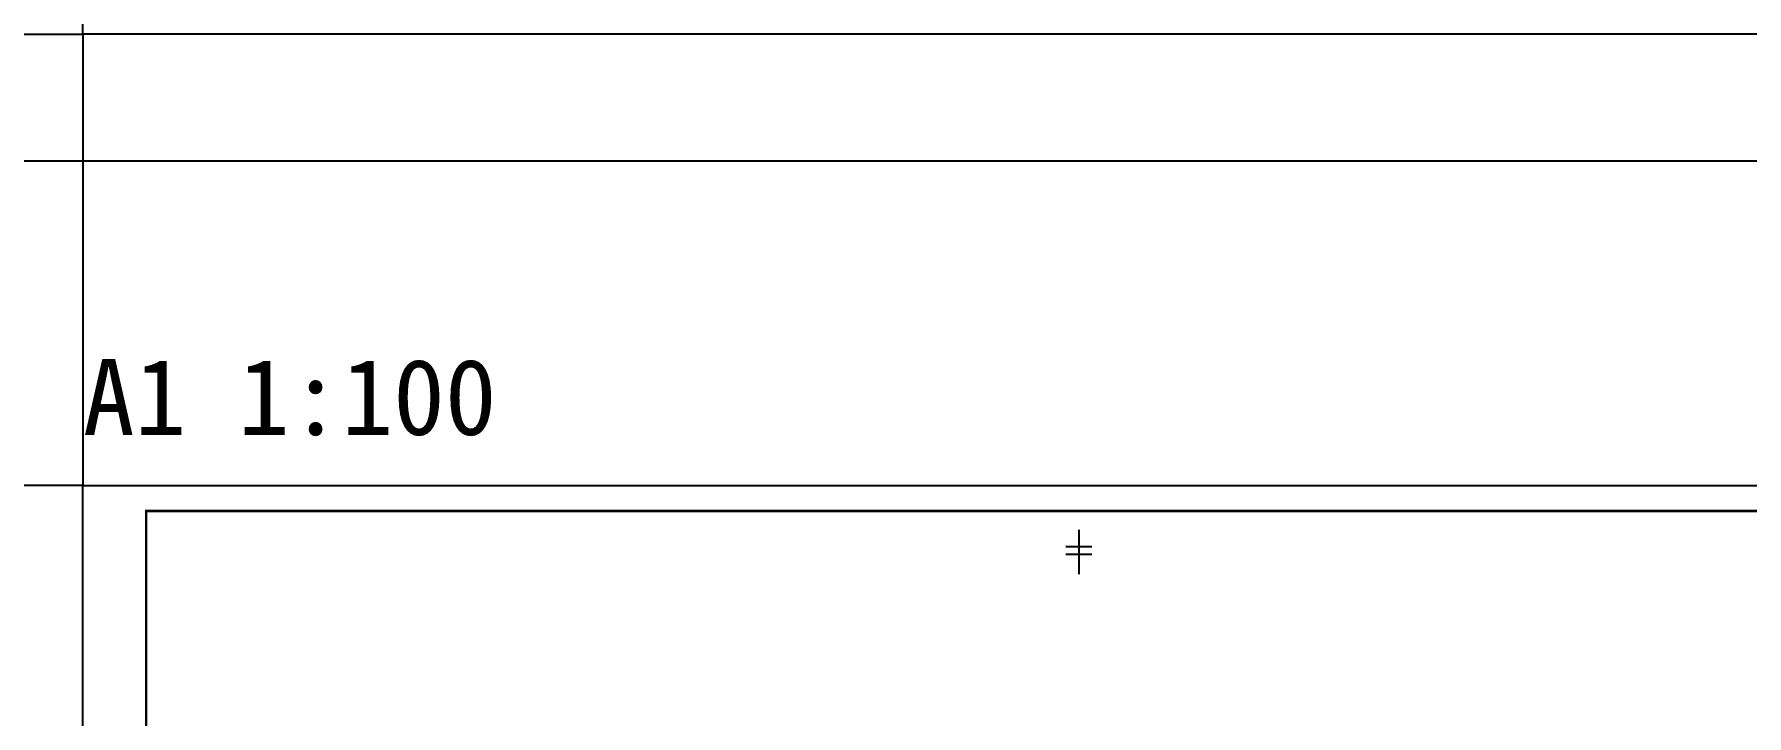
# Model space of a CAD drawing. Extents: x 27938 to 1507990, y 110129 to 923079.
# Drawn here: x 811696 to 879273, y 383946 to 410832 of the extents above; entities that cross this region are included whole.
import ezdxf

# ---------------------------------------------------------------- set-up
doc = ezdxf.new("R2010")
doc.units = 0
doc.header["$LTSCALE"] = 1000
doc.header["$MEASUREMENT"] = 0
doc.layers.add('text', color=7, linetype='Continuous')
doc.layers.add('图框', color=140, linetype='Continuous')
doc.layers.add('yichutu', color=7, linetype='Continuous', true_color=0xffffff, plot=False)
doc.styles.add('_TCH_LABEL', font='simhei.ttf')

# ---------------------------------------------------------------- blocks, each defined once
blk = doc.blocks.new('TK')
at = {"layer": '图框'}
blk.add_lwpolyline([(465375, 548714), (549475, 548714), (549475, 489314), (465375, 489314)], close=True, dxfattribs=at)
blk.add_lwpolyline([(465375, 548714), (549475, 548714), (549475, 489314), (465375, 489314)], close=True, dxfattribs=at)
at = {"layer": '图框', "const_width": 100}
blk.add_lwpolyline([(548475, 490314), (548475, 547714), (467875, 547714), (467875, 490314)], close=True, dxfattribs=at)
blk = doc.blocks.new('yct-841-594-84100-59399.9999999999-100-1000.0')
at = {"layer": 'yichutu', "color": 7, "true_color": 0xffffff}
blk.add_lwpolyline([(0, 0), (0, 59400), (84100, 59400), (84100, 0)], close=True, dxfattribs=at)
at = {"layer": 'yichutu', "color": 7, "true_color": 0xffffff, "style": '_TCH_LABEL'}
blk.add_text('A1 1:100', height=3000, dxfattribs=at).set_placement((0, 61400))

msp = doc.modelspace()

# ---------------------------------------------------------------- linework, layer by layer
at = {"color": 8}
for p, q in [((852916.6, 391284.9), (852916.6, 389533.8)), ((852916.6, 391284.9), (852916.6, 389533.8)), ((852409.2, 390628.2), (853424, 390628.2)), ((852409.2, 390628.2), (853424, 390628.2)), ((852409.2, 390324.9), (853424, 390324.9)), ((852409.2, 390324.9), (853424, 390324.9))]:
    msp.add_line(p, q, dxfattribs=at)
at = {"ltscale": 0.5}
msp.add_lwpolyline([(727537.6, 405838.9), (919389.3, 405838.9), (919389.3, 251063.4), (727537.6, 251063.4)], close=True, dxfattribs=at)
at = {"layer": 'text', "color": 2}
msp.add_lwpolyline([(813614.1, 393023.5), (782614.1, 393023.5), (782614.1, 410831.9), (813614.1, 410831.9)], close=True, dxfattribs=at)

# ---------------------------------------------------------------- block references
for p in [(348239.1, -78481.8), (348239.1, -155690.1)]:
    msp.add_blockref('TK', p)
at = {"layer": 'yichutu'}
for p in [(813614.1, 410831.9), (813614.1, 333623.5)]:
    msp.add_blockref('yct-841-594-84100-59399.9999999999-100-1000.0', p, dxfattribs=at)

doc.saveas('drawing.dxf')
